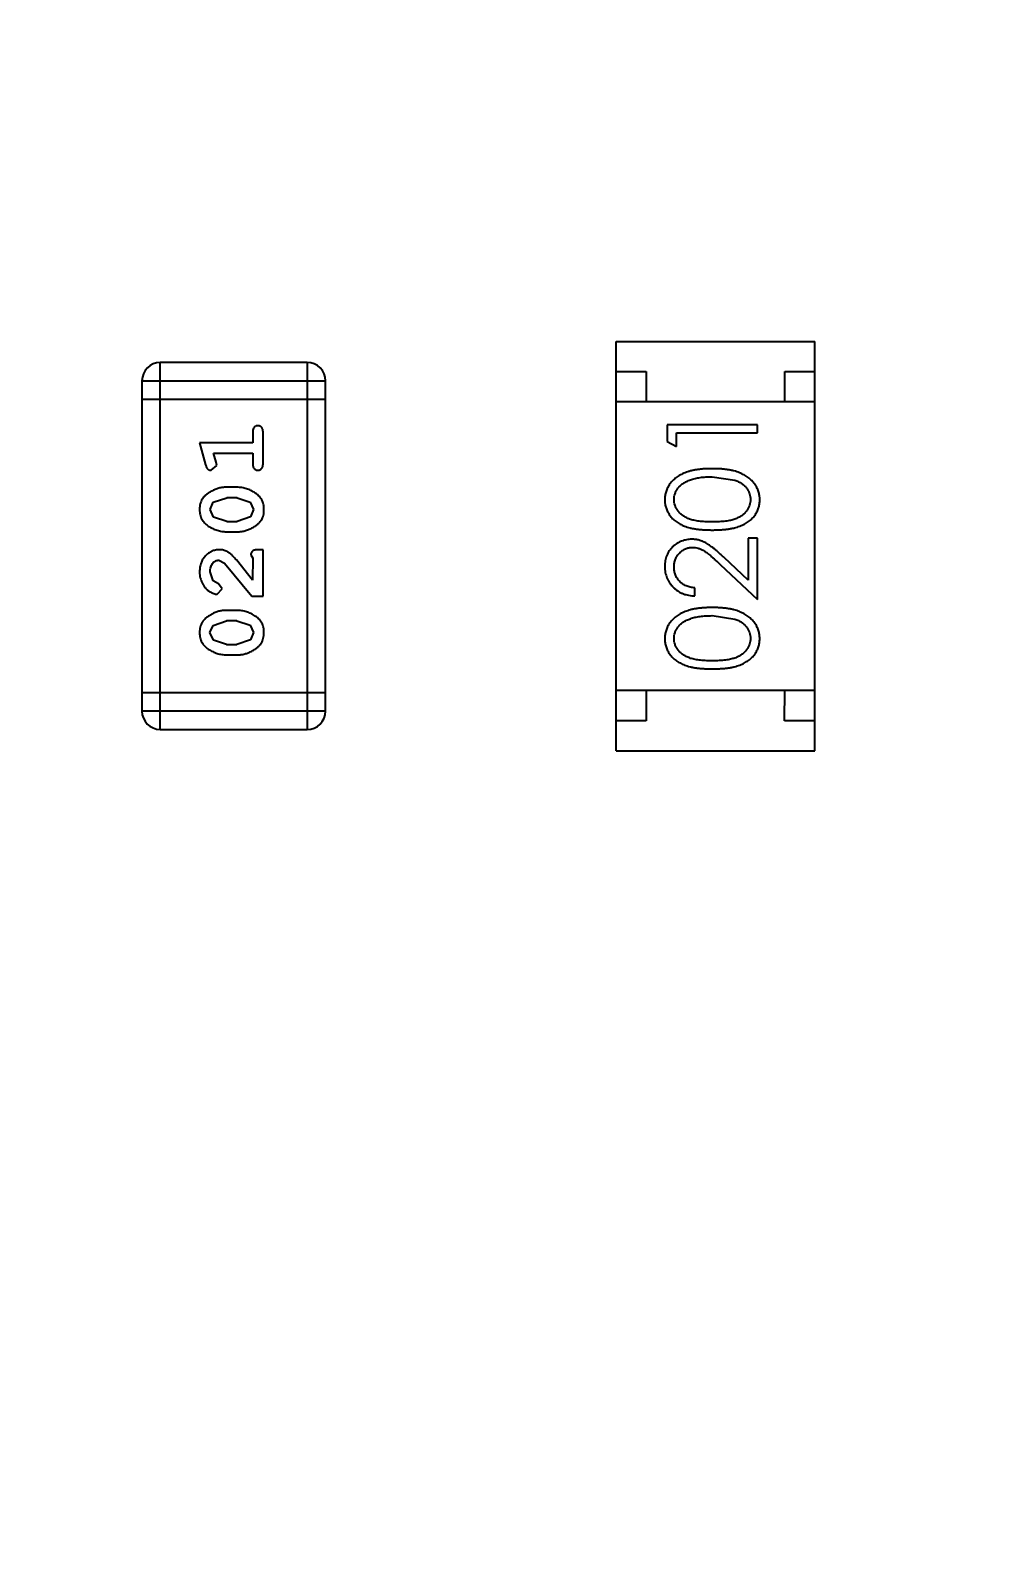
# Model space of a CAD drawing. Header units: millimetres. Extents: x 3 to 124, y -45 to 11.
# Drawn here: x 102.25 to 103.864, y -33.104 to -30.597 of the extents above; entities that cross this region are included whole.
import ezdxf

# ---------------------------------------------------------------- set-up
doc = ezdxf.new("R2010")
doc.units = ezdxf.units.MM
doc.header["$LTSCALE"] = 1.21
doc.header["$MEASUREMENT"] = 0
doc.header["$PDMODE"] = 3
doc.header["$PDSIZE"] = 0.3125
doc.layers.get('0').update_dxf_attribs({"linetype": 'CONTINUOUS'})
doc.layers.get('DEFPOINTS').update_dxf_attribs({"linetype": 'CONTINUOUS'})
doc.layers.add('Dim', color=3, linetype='CONTINUOUS', lineweight=25)
doc.styles.get("Standard").update_dxf_attribs({"font": 'txt', "width": 0.8})
doc.dimstyles.get("Standard").update_dxf_attribs({"dimtxt": 0.15625, "dimasz": 0.1875, "dimexe": 0.125, "dimexo": 0.0625, "dimgap": 0.09, "dimtad": 0, "dimtih": 1, "dimtoh": 1, "dimzin": 4, "dimdsep": 46, "dimtxsty": 'STANDARD', "dimblk": '_FILLED', "dimblk1": '_FILLED', "dimblk2": '_FILLED', "dimcen": 0.09, "dimazin": 1, "dimtp": 0.01, "dimtm": 0.01, "dimtfac": 1, "dimtofl": 0, "dimtmove": 0, "dimatfit": 3, "dimldrblk": '_FILLED', "dimfxl": 1, "dimtolj": 1, "dimtzin": 4, "dimarcsym": 0})

# ---------------------------------------------------------------- blocks, each defined once
blk = doc.blocks.new('_FILLED')
at = {"color": 0, "linetype": 'ByBlock'}
blk.add_solid([(0, 0), (-1, 0.1667), (-1, -0.1667)], dxfattribs=at)
blk = doc.blocks.new('*D28')
at = {"color": 0, "linetype": 'ByBlock', "lineweight": -2}
for p, q in [((96.0488, -29.254), (96.0488, -44.2815)), ((113.8288, -29.2572), (113.8288, -44.2815)), ((96.0488, -44.219), (103.4272, -44.219)), ((113.8288, -44.219), (106.4505, -44.219))]:
    blk.add_line(p, q, dxfattribs=at)
at = {"layer": 'DEFPOINTS', "color": 0, "linetype": 'ByBlock'}
for p in [(96.0488, -29.2228), (113.8288, -29.226)]:
    blk.add_point(p, dxfattribs=at)
at = {"color": 0, "linetype": 'ByBlock', "lineweight": -2, "rotation": 180}
blk.add_blockref('_FILLED', (96.0488, -44.219), dxfattribs=at)
at = {"color": 0, "linetype": 'ByBlock', "lineweight": -2}
blk.add_blockref('_FILLED', (113.8288, -44.219), dxfattribs=at)
at = {"color": 0, "linetype": 'ByBlock', "lineweight": -2, "insert": (104.9388, -44.219), "char_height": 1, "attachment_point": 5}
blk.add_mtext('\\A1;17.78', dxfattribs=at)

msp = doc.modelspace()

# ---------------------------------------------------------------- linework, layer by layer
at = {"color": 6, "linetype": 'Continuous'}
for p, q in [((103.2234, -31.7942), (103.2236, -31.1142)), ((103.2236, -31.1142), (103.5536, -31.1142)), ((103.5534, -31.7942), (103.5536, -31.1142)), ((102.4663, -31.7587), (102.4664, -31.1491)), ((102.7103, -31.1491), (102.4664, -31.1491)), ((102.7103, -31.1491), (102.7102, -31.7587)), ((102.4359, -31.1796), (102.4358, -31.7282)), ((102.4359, -31.1796), (102.7407, -31.1796)), ((102.7406, -31.7283), (102.7407, -31.1796)), ((103.2235, -31.1642), (103.2735, -31.1642)), ((103.2735, -31.1642), (103.2735, -31.2142)), ((103.5035, -31.1642), (103.5535, -31.1642)), ((103.5035, -31.2142), (103.5035, -31.1642)), ((102.4359, -31.21), (102.7407, -31.2101)), ((103.5535, -31.2142), (103.2235, -31.2142)), ((103.4582, -31.2524), (103.3082, -31.2524)), ((103.3082, -31.2524), (103.3082, -31.2801)), ((103.4582, -31.2659), (103.4582, -31.2524)), ((102.6198, -31.2651), (102.6198, -31.2824)), ((102.6371, -31.3171), (102.6371, -31.2651)), ((103.3082, -31.2801), (103.3236, -31.2889)), ((103.3236, -31.2658), (103.4582, -31.2659)), ((103.3236, -31.2889), (103.3236, -31.2658)), ((102.6198, -31.2824), (102.5317, -31.2824)), ((102.5317, -31.2824), (102.5416, -31.319)), ((102.5548, -31.2997), (102.6198, -31.2998)), ((102.559, -31.3148), (102.5548, -31.2997)), ((102.6198, -31.2998), (102.6198, -31.3171)), ((102.5507, -31.3281), (102.56, -31.3202)), ((102.56, -31.3202), (102.559, -31.3148)), ((102.594, -31.3564), (102.5763, -31.3564)), ((103.3832, -31.3389), (103.4209, -31.3446)), ((102.549, -31.3934), (102.5543, -31.3813)), ((102.5543, -31.3813), (102.5766, -31.3737)), ((102.5938, -31.3737), (102.5766, -31.3737)), ((102.5938, -31.3737), (102.6155, -31.3809)), ((102.6155, -31.3809), (102.6213, -31.3932)), ((102.5548, -31.4058), (102.549, -31.3934)), ((102.5766, -31.413), (102.5548, -31.4058)), ((102.6161, -31.4054), (102.5938, -31.413)), ((102.6213, -31.3932), (102.6161, -31.4054)), ((102.5763, -31.4303), (102.594, -31.4303)), ((102.5766, -31.413), (102.5938, -31.413)), ((103.4582, -31.4409), (103.4428, -31.4408)), ((103.4428, -31.4408), (103.4428, -31.5107)), ((103.4582, -31.5428), (103.4582, -31.4409)), ((102.5635, -31.4775), (102.5732, -31.4823)), ((102.6197, -31.5106), (102.5927, -31.477)), ((102.6166, -31.4689), (102.6198, -31.4744)), ((102.6198, -31.4744), (102.6197, -31.5106)), ((102.6371, -31.4602), (102.6292, -31.4602)), ((102.637, -31.5373), (102.6371, -31.4602)), ((103.4428, -31.5107), (103.4028, -31.4731)), ((102.5543, -31.5119), (102.549, -31.497)), ((102.5732, -31.4823), (102.6182, -31.5373)), ((103.3961, -31.4846), (103.4582, -31.5428)), ((102.5628, -31.5168), (102.5543, -31.5119)), ((102.561, -31.5341), (102.5694, -31.5253)), ((102.5694, -31.5253), (102.5628, -31.5168)), ((103.3544, -31.537), (103.3544, -31.5235)), ((102.6182, -31.5373), (102.637, -31.5373)), ((102.5542, -31.5858), (102.5765, -31.5782)), ((102.594, -31.5609), (102.5763, -31.5609)), ((102.5937, -31.5782), (102.5765, -31.5782)), ((102.5937, -31.5782), (102.6155, -31.5855)), ((103.3832, -31.5697), (103.4209, -31.5754)), ((102.5489, -31.5979), (102.5542, -31.5858)), ((102.5547, -31.6103), (102.5489, -31.5979)), ((102.6155, -31.5855), (102.6213, -31.5977)), ((102.6213, -31.5977), (102.616, -31.6099)), ((102.5765, -31.6175), (102.5547, -31.6103)), ((102.5765, -31.6175), (102.5937, -31.6175)), ((102.616, -31.6099), (102.5937, -31.6175)), ((102.5762, -31.6348), (102.594, -31.6348)), ((102.7406, -31.6978), (102.4358, -31.6977)), ((103.5535, -31.6942), (103.2235, -31.6942)), ((103.2735, -31.6942), (103.2734, -31.7442)), ((103.5034, -31.7442), (103.5035, -31.6942)), ((102.7406, -31.7283), (102.4358, -31.7282)), ((103.2734, -31.7442), (103.2234, -31.7442)), ((103.5534, -31.7442), (103.5034, -31.7442)), ((102.4663, -31.7587), (102.7102, -31.7587)), ((103.2234, -31.7942), (103.5534, -31.7942))]:
    msp.add_line(p, q, dxfattribs=at)
for centre, start, end in [((102.4664, -31.1796), 89.9896, 179.9896), ((102.7103, -31.1796), 359.9896, 89.9896), ((102.4663, -31.7282), 179.9896, 269.9896), ((102.7102, -31.7283), 269.9896, 359.9896)]:
    msp.add_arc(centre, 0.0305, start, end, dxfattribs=at)
for points, knots in [([(102.6284, -31.2541), (102.6278, -31.2542), (102.6267, -31.2542), (102.625, -31.2547), (102.6235, -31.2556), (102.6222, -31.2567), (102.6211, -31.2583), (102.6203, -31.2602), (102.6199, -31.2626), (102.6198, -31.2642), (102.6198, -31.2651)], [0, 0, 0, 0, 0.11517, 0.223509, 0.328254, 0.438012, 0.553651, 0.682263, 0.830856, 1, 1, 1, 1]), ([(102.6371, -31.2651), (102.6371, -31.2643), (102.637, -31.2626), (102.6366, -31.2602), (102.6359, -31.2583), (102.6348, -31.2567), (102.6334, -31.2556), (102.6319, -31.2547), (102.6302, -31.2542), (102.6291, -31.2542), (102.6284, -31.2541)], [0, 0, 0, 0, 0.169012, 0.317488, 0.445429, 0.560977, 0.67065, 0.776666, 0.88492, 1, 1, 1, 1]), ([(102.5416, -31.319), (102.5418, -31.3199), (102.5423, -31.3214), (102.5431, -31.3235), (102.5441, -31.3251), (102.5451, -31.3263), (102.5463, -31.3271), (102.5476, -31.3277), (102.5491, -31.328), (102.5502, -31.328), (102.5507, -31.3281)], [0, 0, 0, 0, 0.187321, 0.344927, 0.475328, 0.579604, 0.674244, 0.773631, 0.882025, 1, 1, 1, 1]), ([(102.6198, -31.3171), (102.6198, -31.318), (102.6198, -31.3196), (102.6203, -31.322), (102.6211, -31.3239), (102.6221, -31.3255), (102.6235, -31.3266), (102.625, -31.3275), (102.6266, -31.328), (102.6278, -31.328), (102.6284, -31.3281)], [0, 0, 0, 0, 0.169102, 0.317658, 0.446239, 0.563118, 0.671828, 0.776546, 0.884858, 1, 1, 1, 1]), ([(102.6284, -31.3281), (102.629, -31.328), (102.6302, -31.328), (102.6319, -31.3275), (102.6334, -31.3266), (102.6348, -31.3255), (102.6358, -31.3239), (102.6366, -31.322), (102.637, -31.3196), (102.6371, -31.318), (102.6371, -31.3171)], [0, 0, 0, 0, 0.115051, 0.223278, 0.329269, 0.437893, 0.554681, 0.682591, 0.83103, 1, 1, 1, 1]), ([(103.3833, -31.3255), (103.381, -31.3255), (103.3765, -31.3255), (103.3699, -31.3258), (103.3637, -31.3264), (103.3579, -31.3271), (103.3524, -31.3281), (103.3473, -31.3292), (103.3425, -31.3306), (103.3381, -31.3322), (103.334, -31.334), (103.3302, -31.3359), (103.3266, -31.3381), (103.3233, -31.3403), (103.3203, -31.3427), (103.3175, -31.3453), (103.315, -31.348), (103.3128, -31.3509), (103.3108, -31.3539), (103.3091, -31.357), (103.3076, -31.3601), (103.3064, -31.3634), (103.3055, -31.3667), (103.3048, -31.3701), (103.3044, -31.3736), (103.3044, -31.376), (103.3044, -31.3772)], [0, 0, 0, 0, 0.065278, 0.127205, 0.186168, 0.241675, 0.294115, 0.343609, 0.390387, 0.434463, 0.476646, 0.517002, 0.555936, 0.593716, 0.630057, 0.665601, 0.700745, 0.734917, 0.768681, 0.802087, 0.834849, 0.867433, 0.900138, 0.932806, 0.966212, 1, 1, 1, 1]), ([(103.4621, -31.3772), (103.4621, -31.376), (103.462, -31.3737), (103.4616, -31.3702), (103.4609, -31.3667), (103.46, -31.3634), (103.4588, -31.3601), (103.4573, -31.3569), (103.4556, -31.3538), (103.4536, -31.3508), (103.4513, -31.3479), (103.4488, -31.3452), (103.446, -31.3426), (103.443, -31.3402), (103.4397, -31.3379), (103.4361, -31.3359), (103.4323, -31.3339), (103.4283, -31.3322), (103.4239, -31.3305), (103.4191, -31.3292), (103.414, -31.328), (103.4086, -31.3271), (103.4028, -31.3264), (103.3966, -31.3258), (103.3901, -31.3255), (103.3856, -31.3255), (103.3833, -31.3255)], [0, 0, 0, 0, 0.033824, 0.067298, 0.10028, 0.133019, 0.165736, 0.198792, 0.232372, 0.266409, 0.301016, 0.336196, 0.371972, 0.408574, 0.446394, 0.485225, 0.525372, 0.567224, 0.611081, 0.65775, 0.70702, 0.759235, 0.814484, 0.873227, 0.934937, 1, 1, 1, 1]), ([(102.5763, -31.3564), (102.5752, -31.3564), (102.5731, -31.3564), (102.5699, -31.3567), (102.5667, -31.3573), (102.5636, -31.3579), (102.5606, -31.3589), (102.5576, -31.36), (102.5546, -31.3613), (102.5517, -31.3628), (102.549, -31.3644), (102.5464, -31.366), (102.5441, -31.3676), (102.542, -31.3693), (102.5402, -31.371), (102.5385, -31.3727), (102.5371, -31.3745), (102.5355, -31.3768), (102.5339, -31.38), (102.5326, -31.3842), (102.5318, -31.3887), (102.5317, -31.3919), (102.5317, -31.3935)], [0, 0, 0, 0, 0.049855, 0.099516, 0.148482, 0.19758, 0.246804, 0.296268, 0.346517, 0.397047, 0.446826, 0.49336, 0.537801, 0.579207, 0.617974, 0.654833, 0.689171, 0.722088, 0.786392, 0.853518, 0.924186, 1, 1, 1, 1]), ([(102.6386, -31.3933), (102.6386, -31.3918), (102.6385, -31.389), (102.6378, -31.3849), (102.6367, -31.3811), (102.6351, -31.3775), (102.6331, -31.3742), (102.6306, -31.3712), (102.6276, -31.3683), (102.6242, -31.3659), (102.6206, -31.3637), (102.617, -31.3617), (102.6132, -31.3601), (102.6095, -31.3587), (102.6057, -31.3577), (102.6018, -31.3569), (102.5979, -31.3565), (102.5953, -31.3564), (102.594, -31.3564)], [0, 0, 0, 0, 0.067217, 0.131051, 0.19272, 0.252824, 0.312745, 0.373449, 0.436041, 0.501494, 0.567761, 0.632087, 0.695096, 0.757109, 0.817993, 0.878657, 0.939311, 1, 1, 1, 1]), ([(103.3198, -31.3768), (103.3199, -31.3751), (103.32, -31.3718), (103.3213, -31.367), (103.3234, -31.3623), (103.3257, -31.3586), (103.328, -31.3557), (103.33, -31.3537), (103.3323, -31.3517), (103.3347, -31.3499), (103.3375, -31.3482), (103.3404, -31.3467), (103.3436, -31.3452), (103.347, -31.3439), (103.3507, -31.3427), (103.3546, -31.3417), (103.3588, -31.3409), (103.3632, -31.3401), (103.3678, -31.3396), (103.3727, -31.3392), (103.3779, -31.339), (103.3814, -31.3389), (103.3832, -31.3389)], [0, 0, 0, 0, 0.059689, 0.119507, 0.181075, 0.246162, 0.279894, 0.314468, 0.350403, 0.387474, 0.426147, 0.466624, 0.508745, 0.553328, 0.600058, 0.649177, 0.700552, 0.754894, 0.811825, 0.871514, 0.934319, 1, 1, 1, 1]), ([(103.4209, -31.3446), (103.422, -31.345), (103.424, -31.3457), (103.427, -31.3471), (103.4297, -31.3485), (103.4322, -31.3501), (103.4345, -31.3519), (103.4367, -31.3537), (103.4386, -31.3558), (103.4408, -31.3586), (103.4432, -31.3623), (103.4452, -31.367), (103.4465, -31.3718), (103.4466, -31.3751), (103.4467, -31.3768)], [0, 0, 0, 0, 0.075949, 0.148549, 0.218996, 0.286119, 0.351826, 0.416074, 0.478265, 0.540325, 0.660405, 0.774606, 0.887187, 1, 1, 1, 1]), ([(103.3044, -31.3772), (103.3044, -31.3784), (103.3044, -31.3807), (103.3048, -31.3842), (103.3055, -31.3876), (103.3064, -31.3908), (103.3076, -31.3941), (103.3091, -31.3972), (103.3108, -31.4002), (103.3127, -31.4032), (103.3149, -31.406), (103.3174, -31.4086), (103.3201, -31.4111), (103.3231, -31.4134), (103.3263, -31.4156), (103.3297, -31.4176), (103.3334, -31.4194), (103.3374, -31.4211), (103.3417, -31.4226), (103.3464, -31.4239), (103.3515, -31.425), (103.3571, -31.4258), (103.363, -31.4265), (103.3694, -31.427), (103.3762, -31.4273), (103.3809, -31.4274), (103.3833, -31.4274)], [0, 0, 0, 0, 0.033742, 0.066533, 0.099153, 0.13154, 0.164087, 0.196563, 0.229707, 0.263315, 0.297504, 0.331686, 0.366482, 0.4021, 0.438958, 0.476748, 0.515985, 0.556589, 0.599519, 0.645765, 0.695487, 0.748721, 0.805687, 0.866754, 0.931405, 1, 1, 1, 1]), ([(103.3832, -31.4139), (103.3812, -31.4139), (103.3773, -31.4139), (103.3716, -31.4136), (103.3664, -31.4133), (103.3615, -31.4128), (103.3569, -31.4122), (103.3528, -31.4113), (103.349, -31.4104), (103.3456, -31.4093), (103.3425, -31.4081), (103.3396, -31.4067), (103.3369, -31.4052), (103.3344, -31.4036), (103.3321, -31.4019), (103.3299, -31.4), (103.328, -31.398), (103.3258, -31.3951), (103.3234, -31.3914), (103.3213, -31.3866), (103.32, -31.3817), (103.3199, -31.3784), (103.3198, -31.3768)], [0, 0, 0, 0, 0.073302, 0.142286, 0.206253, 0.266017, 0.321612, 0.372532, 0.419497, 0.462398, 0.502825, 0.541489, 0.579034, 0.615143, 0.650298, 0.684912, 0.718701, 0.752189, 0.817245, 0.879117, 0.939613, 1, 1, 1, 1]), ([(103.4467, -31.3768), (103.4466, -31.3784), (103.4464, -31.3817), (103.4451, -31.3866), (103.4431, -31.3914), (103.4407, -31.3951), (103.4384, -31.398), (103.4365, -31.4), (103.4343, -31.4019), (103.432, -31.4037), (103.4295, -31.4053), (103.4268, -31.4068), (103.4239, -31.4081), (103.4208, -31.4094), (103.4173, -31.4105), (103.4136, -31.4114), (103.4094, -31.4122), (103.4049, -31.4128), (103.4, -31.4133), (103.3948, -31.4136), (103.3891, -31.4139), (103.3852, -31.4139), (103.3832, -31.4139)], [0, 0, 0, 0, 0.060034, 0.120278, 0.182348, 0.247919, 0.281641, 0.315701, 0.350322, 0.385703, 0.421819, 0.459196, 0.497866, 0.538301, 0.58121, 0.628183, 0.679403, 0.734699, 0.794074, 0.858416, 0.927049, 1, 1, 1, 1]), ([(103.3833, -31.4274), (103.3857, -31.4274), (103.3903, -31.4273), (103.3971, -31.427), (103.4034, -31.4265), (103.4094, -31.4258), (103.4149, -31.4249), (103.42, -31.4239), (103.4248, -31.4225), (103.4291, -31.421), (103.4331, -31.4193), (103.4368, -31.4175), (103.4403, -31.4155), (103.4435, -31.4133), (103.4465, -31.411), (103.4492, -31.4085), (103.4516, -31.4059), (103.4538, -31.4031), (103.4558, -31.4001), (103.4574, -31.3971), (103.4589, -31.394), (103.46, -31.3908), (103.4609, -31.3876), (103.4616, -31.3842), (103.462, -31.3808), (103.4621, -31.3784), (103.4621, -31.3772)], [0, 0, 0, 0, 0.068113, 0.132564, 0.193427, 0.250218, 0.303569, 0.353576, 0.400235, 0.443586, 0.484619, 0.524292, 0.56238, 0.599049, 0.63494, 0.669782, 0.704009, 0.737842, 0.771098, 0.803896, 0.836415, 0.868639, 0.900715, 0.933378, 0.966213, 1, 1, 1, 1]), ([(102.5317, -31.3935), (102.5317, -31.3949), (102.5318, -31.3978), (102.5325, -31.4018), (102.5336, -31.4057), (102.5352, -31.4093), (102.5373, -31.4126), (102.5398, -31.4156), (102.5427, -31.4184), (102.5461, -31.4209), (102.5497, -31.4231), (102.5534, -31.425), (102.5571, -31.4266), (102.5609, -31.428), (102.5647, -31.429), (102.5685, -31.4298), (102.5724, -31.4302), (102.575, -31.4303), (102.5763, -31.4303)], [0, 0, 0, 0, 0.06692, 0.130834, 0.19258, 0.252759, 0.312631, 0.373411, 0.436359, 0.501894, 0.568244, 0.632472, 0.69556, 0.757163, 0.818592, 0.878885, 0.939235, 1, 1, 1, 1]), ([(102.594, -31.4303), (102.5951, -31.4303), (102.5972, -31.4303), (102.6004, -31.43), (102.6035, -31.4295), (102.6066, -31.4288), (102.6097, -31.4279), (102.6127, -31.4268), (102.6156, -31.4255), (102.6185, -31.424), (102.6212, -31.4225), (102.6238, -31.4208), (102.6261, -31.4192), (102.6282, -31.4176), (102.6301, -31.4159), (102.6317, -31.4142), (102.6332, -31.4124), (102.6348, -31.4101), (102.6364, -31.4069), (102.6377, -31.4027), (102.6385, -31.3981), (102.6386, -31.3949), (102.6386, -31.3933)], [0, 0, 0, 0, 0.049886, 0.09882, 0.148132, 0.19689, 0.246038, 0.295176, 0.345305, 0.395692, 0.445312, 0.491875, 0.535813, 0.577009, 0.616081, 0.652689, 0.687585, 0.720206, 0.785062, 0.85223, 0.923759, 1, 1, 1, 1]), ([(103.349, -31.4428), (103.3475, -31.4428), (103.3446, -31.4429), (103.3402, -31.4435), (103.3361, -31.4445), (103.3321, -31.4458), (103.3282, -31.4476), (103.3245, -31.4498), (103.321, -31.4523), (103.3176, -31.4552), (103.3145, -31.4584), (103.3118, -31.462), (103.3095, -31.4657), (103.3076, -31.4697), (103.3061, -31.474), (103.3051, -31.4785), (103.3045, -31.4832), (103.3044, -31.4864), (103.3044, -31.4881)], [0, 0, 0, 0, 0.06271, 0.123347, 0.183401, 0.242828, 0.302097, 0.36242, 0.423725, 0.487032, 0.550491, 0.612709, 0.674265, 0.73617, 0.799211, 0.863483, 0.930525, 1, 1, 1, 1]), ([(103.3197, -31.4888), (103.3198, -31.4876), (103.3198, -31.4854), (103.3203, -31.4822), (103.321, -31.4791), (103.3219, -31.4761), (103.3232, -31.4733), (103.3248, -31.4706), (103.3266, -31.468), (103.3287, -31.4656), (103.331, -31.4634), (103.3334, -31.4615), (103.3359, -31.4599), (103.3386, -31.4585), (103.3413, -31.4575), (103.3442, -31.4568), (103.3471, -31.4563), (103.3491, -31.4562), (103.3502, -31.4562)], [0, 0, 0, 0, 0.068027, 0.133505, 0.19695, 0.26027, 0.322741, 0.384982, 0.448465, 0.513424, 0.578224, 0.640011, 0.700094, 0.760067, 0.819012, 0.877878, 0.938035, 1, 1, 1, 1]), ([(103.4028, -31.4731), (103.4012, -31.4717), (103.3983, -31.4689), (103.3939, -31.465), (103.3898, -31.4614), (103.3859, -31.4582), (103.3823, -31.4553), (103.3789, -31.4529), (103.3757, -31.4508), (103.3719, -31.4484), (103.3672, -31.4461), (103.3613, -31.4442), (103.3552, -31.443), (103.351, -31.4428), (103.349, -31.4428)], [0, 0, 0, 0, 0.09953, 0.192079, 0.277712, 0.357454, 0.429648, 0.495771, 0.555538, 0.608657, 0.707578, 0.804328, 0.901298, 1, 1, 1, 1]), ([(103.3502, -31.4562), (103.3518, -31.4563), (103.355, -31.4564), (103.3598, -31.4574), (103.3645, -31.4591), (103.3683, -31.4611), (103.3714, -31.4632), (103.3741, -31.4651), (103.377, -31.4674), (103.3803, -31.4701), (103.3838, -31.4731), (103.3877, -31.4766), (103.3918, -31.4805), (103.3946, -31.4832), (103.3961, -31.4846)], [0, 0, 0, 0, 0.088014, 0.174976, 0.2638, 0.355443, 0.406413, 0.465519, 0.533076, 0.609353, 0.693899, 0.787171, 0.889197, 1, 1, 1, 1]), ([(102.5644, -31.4602), (102.5633, -31.4602), (102.5611, -31.4603), (102.5579, -31.4608), (102.5548, -31.4616), (102.5518, -31.4627), (102.5489, -31.4642), (102.5462, -31.466), (102.5436, -31.4681), (102.5412, -31.4705), (102.539, -31.4731), (102.537, -31.476), (102.5353, -31.479), (102.534, -31.4822), (102.533, -31.4856), (102.5322, -31.4892), (102.5317, -31.493), (102.5317, -31.4956), (102.5317, -31.4969)], [0, 0, 0, 0, 0.060981, 0.120256, 0.178148, 0.236115, 0.293993, 0.352864, 0.413358, 0.476056, 0.539296, 0.602396, 0.665116, 0.728325, 0.792919, 0.859317, 0.928302, 1, 1, 1, 1]), ([(102.549, -31.497), (102.549, -31.4956), (102.5491, -31.4929), (102.5499, -31.4891), (102.5513, -31.4857), (102.5532, -31.4828), (102.5555, -31.4805), (102.558, -31.4788), (102.5607, -31.4777), (102.5626, -31.4776), (102.5635, -31.4775)], [0, 0, 0, 0, 0.156344, 0.299348, 0.4327, 0.561, 0.682299, 0.791883, 0.89611, 1, 1, 1, 1]), ([(102.5927, -31.477), (102.5919, -31.4761), (102.5905, -31.4744), (102.5882, -31.472), (102.5861, -31.4699), (102.5841, -31.468), (102.5823, -31.4664), (102.5805, -31.4651), (102.5789, -31.464), (102.5768, -31.4628), (102.5743, -31.4618), (102.5711, -31.4609), (102.5678, -31.4603), (102.5656, -31.4602), (102.5644, -31.4602)], [0, 0, 0, 0, 0.103002, 0.197728, 0.285279, 0.365235, 0.437224, 0.502446, 0.560545, 0.611446, 0.707576, 0.80349, 0.900532, 1, 1, 1, 1]), ([(102.6292, -31.4602), (102.6281, -31.4602), (102.6262, -31.4603), (102.6234, -31.4607), (102.6212, -31.4614), (102.6195, -31.4625), (102.6182, -31.4638), (102.6173, -31.4653), (102.6167, -31.467), (102.6166, -31.4682), (102.6166, -31.4689)], [0, 0, 0, 0, 0.1844, 0.34094, 0.473574, 0.586824, 0.690029, 0.789175, 0.890445, 1, 1, 1, 1]), ([(102.5317, -31.4969), (102.5317, -31.4986), (102.5318, -31.5019), (102.5327, -31.5069), (102.5341, -31.5116), (102.5361, -31.5161), (102.5385, -31.5203), (102.5414, -31.5239), (102.5446, -31.527), (102.5482, -31.5296), (102.5518, -31.5315), (102.5551, -31.533), (102.5581, -31.5339), (102.5601, -31.5341), (102.561, -31.5341)], [0, 0, 0, 0, 0.098286, 0.193983, 0.289056, 0.384352, 0.477435, 0.566197, 0.652355, 0.737986, 0.818188, 0.887401, 0.94802, 1, 1, 1, 1]), ([(103.3044, -31.4881), (103.3044, -31.4897), (103.3045, -31.493), (103.3051, -31.4979), (103.3063, -31.5025), (103.3078, -31.5069), (103.3098, -31.5111), (103.3122, -31.5151), (103.3151, -31.519), (103.3184, -31.5225), (103.322, -31.5258), (103.3259, -31.5287), (103.33, -31.5311), (103.3344, -31.5331), (103.3391, -31.5348), (103.3439, -31.5359), (103.3491, -31.5367), (103.3526, -31.5369), (103.3544, -31.537)], [0, 0, 0, 0, 0.06445, 0.126725, 0.187421, 0.247417, 0.306749, 0.366595, 0.427749, 0.490235, 0.553031, 0.614805, 0.676505, 0.738096, 0.801021, 0.864897, 0.931209, 1, 1, 1, 1]), ([(103.3544, -31.5235), (103.353, -31.5234), (103.3504, -31.5231), (103.3466, -31.5224), (103.3431, -31.5215), (103.3398, -31.5202), (103.3367, -31.5187), (103.3338, -31.517), (103.3312, -31.515), (103.3288, -31.5127), (103.3267, -31.5103), (103.3248, -31.5076), (103.3232, -31.5049), (103.322, -31.5019), (103.321, -31.4988), (103.3203, -31.4956), (103.3198, -31.4922), (103.3198, -31.4899), (103.3197, -31.4888)], [0, 0, 0, 0, 0.073648, 0.143686, 0.210962, 0.275557, 0.338064, 0.399311, 0.4594, 0.51934, 0.579024, 0.637809, 0.695959, 0.754122, 0.813113, 0.873453, 0.935561, 1, 1, 1, 1]), ([(103.3833, -31.5562), (103.3809, -31.5562), (103.3765, -31.5563), (103.3699, -31.5566), (103.3637, -31.5571), (103.3578, -31.5579), (103.3524, -31.5588), (103.3472, -31.56), (103.3425, -31.5614), (103.3381, -31.563), (103.334, -31.5648), (103.3301, -31.5667), (103.3266, -31.5688), (103.3233, -31.5711), (103.3203, -31.5735), (103.3175, -31.5761), (103.315, -31.5788), (103.3127, -31.5817), (103.3107, -31.5846), (103.309, -31.5877), (103.3076, -31.5909), (103.3064, -31.5942), (103.3055, -31.5975), (103.3048, -31.6009), (103.3044, -31.6044), (103.3044, -31.6068), (103.3043, -31.608)], [0, 0, 0, 0, 0.065278, 0.127205, 0.186168, 0.241675, 0.294115, 0.343609, 0.390387, 0.434463, 0.476646, 0.517002, 0.555936, 0.593716, 0.630057, 0.665601, 0.700745, 0.734917, 0.768681, 0.802087, 0.834849, 0.867433, 0.900138, 0.932806, 0.966212, 1, 1, 1, 1]), ([(103.462, -31.608), (103.462, -31.6068), (103.462, -31.6044), (103.4615, -31.6009), (103.4609, -31.5975), (103.4599, -31.5941), (103.4587, -31.5909), (103.4573, -31.5877), (103.4555, -31.5846), (103.4536, -31.5816), (103.4513, -31.5787), (103.4488, -31.576), (103.446, -31.5734), (103.4429, -31.571), (103.4396, -31.5687), (103.4361, -31.5666), (103.4323, -31.5647), (103.4282, -31.5629), (103.4238, -31.5613), (103.4191, -31.56), (103.414, -31.5588), (103.4085, -31.5578), (103.4027, -31.5571), (103.3966, -31.5566), (103.39, -31.5563), (103.3855, -31.5563), (103.3833, -31.5562)], [0, 0, 0, 0, 0.033824, 0.067298, 0.10028, 0.133019, 0.165736, 0.198792, 0.232372, 0.266409, 0.301016, 0.336196, 0.371972, 0.408574, 0.446394, 0.485225, 0.525372, 0.567224, 0.611081, 0.65775, 0.70702, 0.759235, 0.814484, 0.873227, 0.934937, 1, 1, 1, 1]), ([(102.5763, -31.5609), (102.5752, -31.5609), (102.573, -31.5609), (102.5698, -31.5612), (102.5667, -31.5618), (102.5636, -31.5624), (102.5606, -31.5634), (102.5575, -31.5645), (102.5546, -31.5658), (102.5517, -31.5673), (102.549, -31.5689), (102.5464, -31.5705), (102.5441, -31.5722), (102.542, -31.5738), (102.5401, -31.5755), (102.5385, -31.5772), (102.5371, -31.579), (102.5355, -31.5813), (102.5339, -31.5845), (102.5326, -31.5887), (102.5318, -31.5932), (102.5317, -31.5964), (102.5316, -31.598)], [0, 0, 0, 0, 0.049855, 0.099516, 0.148482, 0.19758, 0.246804, 0.296268, 0.346517, 0.397047, 0.446826, 0.49336, 0.537801, 0.579207, 0.617974, 0.654833, 0.689171, 0.722088, 0.786392, 0.853518, 0.924186, 1, 1, 1, 1]), ([(102.6386, -31.5978), (102.6386, -31.5964), (102.6385, -31.5935), (102.6378, -31.5894), (102.6367, -31.5856), (102.6351, -31.582), (102.6331, -31.5787), (102.6305, -31.5757), (102.6276, -31.5729), (102.6242, -31.5704), (102.6206, -31.5682), (102.6169, -31.5662), (102.6132, -31.5646), (102.6095, -31.5632), (102.6056, -31.5622), (102.6018, -31.5614), (102.5979, -31.561), (102.5953, -31.5609), (102.594, -31.5609)], [0, 0, 0, 0, 0.067217, 0.131051, 0.19272, 0.252824, 0.312745, 0.373449, 0.436041, 0.501494, 0.567761, 0.632087, 0.695096, 0.757109, 0.817993, 0.878657, 0.939311, 1, 1, 1, 1]), ([(103.3197, -31.6075), (103.3198, -31.6059), (103.32, -31.6026), (103.3212, -31.5978), (103.3234, -31.5931), (103.3257, -31.5893), (103.328, -31.5865), (103.33, -31.5844), (103.3322, -31.5825), (103.3347, -31.5807), (103.3374, -31.579), (103.3404, -31.5774), (103.3435, -31.576), (103.347, -31.5747), (103.3506, -31.5735), (103.3545, -31.5724), (103.3587, -31.5716), (103.3631, -31.5709), (103.3678, -31.5704), (103.3727, -31.5699), (103.3779, -31.5698), (103.3814, -31.5697), (103.3832, -31.5697)], [0, 0, 0, 0, 0.059689, 0.119507, 0.181075, 0.246162, 0.279894, 0.314468, 0.350403, 0.387474, 0.426147, 0.466624, 0.508745, 0.553328, 0.600058, 0.649177, 0.700552, 0.754894, 0.811825, 0.871514, 0.934319, 1, 1, 1, 1]), ([(103.4209, -31.5754), (103.4219, -31.5758), (103.424, -31.5765), (103.4269, -31.5779), (103.4297, -31.5793), (103.4322, -31.5809), (103.4345, -31.5827), (103.4366, -31.5845), (103.4385, -31.5865), (103.4408, -31.5893), (103.4431, -31.593), (103.4451, -31.5977), (103.4464, -31.6026), (103.4466, -31.6059), (103.4466, -31.6076)], [0, 0, 0, 0, 0.075949, 0.148549, 0.218996, 0.286119, 0.351826, 0.416074, 0.478265, 0.540325, 0.660405, 0.774606, 0.887187, 1, 1, 1, 1]), ([(102.5316, -31.598), (102.5317, -31.5995), (102.5317, -31.6023), (102.5325, -31.6064), (102.5336, -31.6102), (102.5352, -31.6138), (102.5372, -31.6171), (102.5397, -31.6201), (102.5427, -31.6229), (102.5461, -31.6254), (102.5497, -31.6276), (102.5534, -31.6295), (102.5571, -31.6312), (102.5608, -31.6325), (102.5646, -31.6335), (102.5685, -31.6343), (102.5723, -31.6347), (102.5749, -31.6348), (102.5762, -31.6348)], [0, 0, 0, 0, 0.06692, 0.130834, 0.19258, 0.252759, 0.312631, 0.373411, 0.436359, 0.501894, 0.568244, 0.632472, 0.69556, 0.757163, 0.818592, 0.878885, 0.939235, 1, 1, 1, 1]), ([(102.594, -31.6348), (102.5951, -31.6348), (102.5972, -31.6348), (102.6004, -31.6345), (102.6035, -31.634), (102.6066, -31.6333), (102.6096, -31.6324), (102.6126, -31.6313), (102.6156, -31.63), (102.6185, -31.6285), (102.6212, -31.627), (102.6237, -31.6254), (102.6261, -31.6237), (102.6282, -31.6221), (102.63, -31.6204), (102.6317, -31.6187), (102.6331, -31.6169), (102.6347, -31.6146), (102.6363, -31.6114), (102.6376, -31.6072), (102.6385, -31.6026), (102.6386, -31.5994), (102.6386, -31.5978)], [0, 0, 0, 0, 0.049886, 0.09882, 0.148132, 0.19689, 0.246038, 0.295176, 0.345305, 0.395692, 0.445312, 0.491875, 0.535813, 0.577009, 0.616081, 0.652689, 0.687585, 0.720206, 0.785062, 0.85223, 0.923759, 1, 1, 1, 1]), ([(103.3043, -31.608), (103.3044, -31.6092), (103.3044, -31.6115), (103.3048, -31.615), (103.3055, -31.6183), (103.3064, -31.6216), (103.3076, -31.6248), (103.309, -31.6279), (103.3107, -31.631), (103.3127, -31.6339), (103.3149, -31.6367), (103.3173, -31.6394), (103.3201, -31.6419), (103.323, -31.6442), (103.3262, -31.6463), (103.3297, -31.6484), (103.3334, -31.6502), (103.3374, -31.6519), (103.3417, -31.6534), (103.3464, -31.6546), (103.3515, -31.6558), (103.357, -31.6566), (103.363, -31.6573), (103.3694, -31.6578), (103.3762, -31.6581), (103.3808, -31.6581), (103.3832, -31.6581)], [0, 0, 0, 0, 0.033742, 0.066533, 0.099153, 0.13154, 0.164087, 0.196563, 0.229707, 0.263315, 0.297504, 0.331686, 0.366482, 0.4021, 0.438958, 0.476748, 0.515985, 0.556589, 0.599519, 0.645765, 0.695487, 0.748721, 0.805687, 0.866754, 0.931405, 1, 1, 1, 1]), ([(103.3832, -31.6447), (103.3812, -31.6447), (103.3773, -31.6447), (103.3716, -31.6444), (103.3663, -31.6441), (103.3614, -31.6435), (103.3569, -31.6429), (103.3527, -31.6421), (103.349, -31.6412), (103.3456, -31.6401), (103.3425, -31.6389), (103.3396, -31.6375), (103.3369, -31.636), (103.3344, -31.6344), (103.332, -31.6326), (103.3299, -31.6307), (103.328, -31.6287), (103.3257, -31.6259), (103.3234, -31.6221), (103.3212, -31.6174), (103.32, -31.6125), (103.3198, -31.6092), (103.3197, -31.6075)], [0, 0, 0, 0, 0.073302, 0.142286, 0.206253, 0.266017, 0.321612, 0.372532, 0.419497, 0.462398, 0.502825, 0.541489, 0.579034, 0.615143, 0.650298, 0.684912, 0.718701, 0.752189, 0.817245, 0.879117, 0.939613, 1, 1, 1, 1]), ([(103.4466, -31.6076), (103.4466, -31.6092), (103.4464, -31.6125), (103.4451, -31.6174), (103.443, -31.6221), (103.4406, -31.6259), (103.4383, -31.6287), (103.4364, -31.6308), (103.4343, -31.6327), (103.432, -31.6345), (103.4294, -31.6361), (103.4267, -31.6376), (103.4238, -31.6389), (103.4207, -31.6402), (103.4173, -31.6412), (103.4135, -31.6422), (103.4094, -31.6429), (103.4049, -31.6436), (103.4, -31.6441), (103.3947, -31.6444), (103.3891, -31.6447), (103.3852, -31.6447), (103.3832, -31.6447)], [0, 0, 0, 0, 0.060034, 0.120278, 0.182348, 0.247919, 0.281641, 0.315701, 0.350322, 0.385703, 0.421819, 0.459196, 0.497866, 0.538301, 0.58121, 0.628183, 0.679403, 0.734699, 0.794074, 0.858416, 0.927049, 1, 1, 1, 1]), ([(103.3832, -31.6581), (103.3856, -31.6581), (103.3903, -31.6581), (103.397, -31.6578), (103.4034, -31.6573), (103.4093, -31.6566), (103.4149, -31.6557), (103.42, -31.6546), (103.4247, -31.6533), (103.4291, -31.6518), (103.4331, -31.6501), (103.4368, -31.6482), (103.4403, -31.6462), (103.4435, -31.6441), (103.4464, -31.6418), (103.4492, -31.6393), (103.4516, -31.6366), (103.4538, -31.6338), (103.4557, -31.6309), (103.4574, -31.6279), (103.4589, -31.6248), (103.46, -31.6216), (103.4609, -31.6183), (103.4616, -31.615), (103.462, -31.6115), (103.462, -31.6092), (103.462, -31.608)], [0, 0, 0, 0, 0.068113, 0.132564, 0.193427, 0.250218, 0.303569, 0.353576, 0.400235, 0.443586, 0.484619, 0.524292, 0.56238, 0.599049, 0.63494, 0.669782, 0.704009, 0.737842, 0.771098, 0.803896, 0.836415, 0.868639, 0.900715, 0.933378, 0.966213, 1, 1, 1, 1])]:
    msp.add_open_spline(points, degree=3, knots=knots, dxfattribs=at)

# ---------------------------------------------------------------- dimensions: what is measured, and where the dimension line sits
at = {"layer": 'Dim'}
dim = msp.add_linear_dim(base=(113.8288, -44.219), p1=(96.0488, -29.2228), p2=(113.8288, -29.226), dimstyle='STANDARD', override={"dimscale": 0.5, "dimtxt": 2, "dimasz": 2, "dimtih": 0, "dimtoh": 0, "dimzin": 0, "dimcen": 0.198, "dimadec": 0, "dimazin": 0, "dimtp": 0, "dimtm": 0, "dimtdec": 4, "dimtzin": 0}, dxfattribs=at)
dim.commit()
dim.dimension.update_dxf_attribs({"geometry": '*D28', "text_midpoint": (104.9388, -44.219)})

doc.saveas('drawing.dxf')
